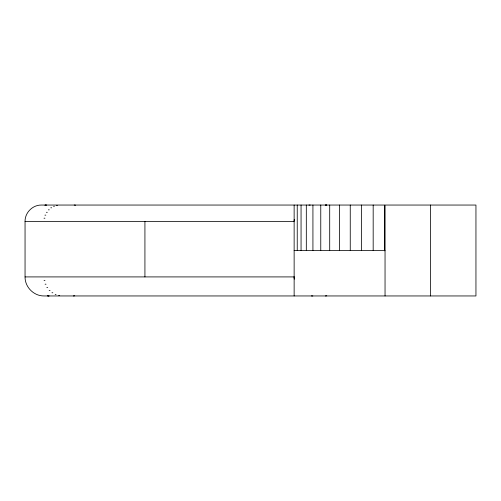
<?xml version="1.0" encoding="UTF-8"?>
<svg xmlns="http://www.w3.org/2000/svg" width="501" height="501" viewBox="0 0 501 501"><rect width="100%" height="100%" fill="white"/><g stroke="black" fill="none" stroke-linecap="round" stroke-linejoin="round"><path stroke-width="0.75" d="M385.044 295.953L385.044 205.047L475.95 205.047L475.95 295.953L44.032 295.953C33.861 296.104 24.893 287.073 25.05 276.915L25.05 221.386C24.918 212.668 32.615 204.922 41.345 205.047L384.649 205.047L384.649 250.888M325.362 295.953L326.727 295.809M44.984 205.172L46.249 205.047M45.084 205.172L46.361 205.047M73.309 295.953L74.724 295.809M56.563 205.36L57.396 205.36M53.563 206.293L54.415 206.293M50.801 207.802L51.666 207.802M48.378 209.831L49.261 209.831M46.393 212.311L47.282 212.311M44.915 215.136L45.816 215.136M44.007 218.198L44.915 218.198M25.05 221.386L294.137 221.386A16.37 16.132 -90 0 1 294.25 219.469M294.137 250.5L385.044 250.5M25.05 276.915L294.137 276.915M44.057 280.629L44.965 280.629M45.115 284.199L46.017 284.199M46.837 287.493L47.727 287.493M49.148 290.38L50.031 290.38M51.972 292.747L52.83 292.747M55.191 294.507L56.037 294.507M58.68 295.59L59.506 295.59M74.223 205.047L75.613 205.185M47.57 295.809L49.054 295.953M47.451 295.809L48.923 295.953M430.497 205.047L430.497 295.953M373.176 205.047L373.176 250.5M361.515 205.047L361.515 250.5M350.255 205.047L350.255 250.5M339.59 205.047L339.59 250.5M329.702 205.047L329.702 250.5M320.765 205.047L320.765 250.5M312.925 205.047L312.925 250.5M306.318 205.047L306.318 250.5M301.057 205.047L301.057 250.5M297.237 205.047L297.237 250.5M294.137 205.047L294.137 295.953M144.927 221.386L144.927 276.915M308.935 205.097A16.264 16.032 -90 0 1 310.194 205.047M312.843 295.972A19.007 18.731 -90 0 1 311.371 295.909M294.281 279.151A19.007 18.731 -90 0 1 294.156 276.915M326.727 205.097A21.405 21.174 -90 0 0 325.349 205.053A21.067 21.067 0 0 1 326.727 205.091"/></g></svg>
